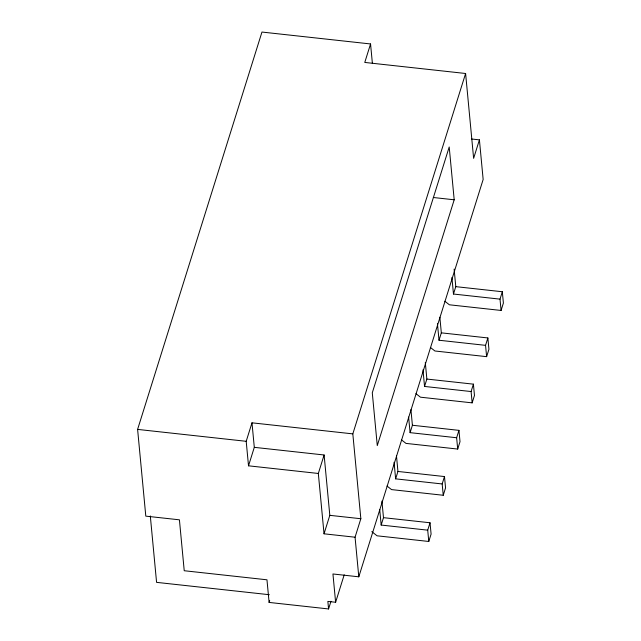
<?xml version="1.0" encoding="UTF-8"?>
<svg xmlns="http://www.w3.org/2000/svg" width="641" height="641" viewBox="0 0 641 641"><rect width="100%" height="100%" fill="white"/><g stroke="black" fill="none" stroke-linecap="round" stroke-linejoin="round"><path stroke-width="0.96" d="M330.964 601.306L328.577 608.95L269.108 602.428L266.968 579.801L184.231 570.73L179.416 519.819L145.803 516.141L137.607 429.398L261.961 32.05L370.554 43.957L372.405 63.563M355.058 537.214L324.034 533.809L318.329 473.467L248.516 465.815L246.2 441.304L251.985 422.82L352.822 433.877L360.843 518.729L355.058 537.214L358.8 576.812L332.943 573.975L335.62 602.26L327.863 601.41L328.577 608.95M370.554 43.957L364.769 62.433L465.606 73.491L473.627 158.343L479.412 139.858L471.656 139.009M248.516 465.815L254.301 447.338L251.985 422.82M269.108 602.428L269.685 600.585M318.329 473.467L324.114 454.99L254.301 447.338M352.822 433.877L465.606 73.491M324.034 533.809L329.811 515.332L324.114 454.99M454.197 199.792L377.277 445.599L372.285 392.805L449.205 146.997L454.197 199.792L433.356 197.508M335.62 602.26L344.201 574.825M358.8 576.812L483.154 179.456L479.412 139.858M371.796 531.661L377.068 535.804L428.781 541.469L427.715 530.155L381.171 525.059L383.486 517.664L381.916 501.086M387.012 486.046L391.531 489.596L443.243 495.269L442.17 483.955L395.633 478.851L397.949 471.455L396.475 455.855M401.466 439.846L405.993 443.396L457.706 449.061L456.632 437.747L410.096 432.651L412.403 425.255L410.929 409.647M415.929 393.646L420.448 397.188L472.161 402.86L471.095 391.547L424.55 386.443L426.866 379.055L425.295 362.469M430.391 347.438L434.91 350.988L486.623 356.66L485.549 345.347L439.013 340.243L441.328 332.847L439.854 317.247M444.846 301.238L449.373 304.787L501.078 310.452L500.012 299.139L453.475 294.035L455.783 286.647L454.124 269.092M427.715 530.155L430.023 522.768L383.486 517.664M442.17 483.955L444.485 476.559L397.949 471.455M456.632 437.747L458.948 430.359L412.403 425.255M471.095 391.547L473.403 384.151L426.866 379.055M485.549 345.347L487.865 337.951L441.328 332.847M500.012 299.139L502.328 291.743L455.783 286.647M428.781 541.469L431.097 534.081L430.023 522.768M443.243 495.269L445.559 487.873L444.485 476.559M457.706 449.061L460.014 441.673L458.948 430.359M472.161 402.86L474.476 395.465L473.403 384.151M486.623 356.66L488.939 349.265L487.865 337.951M501.078 310.452L503.393 303.057L502.328 291.743M137.607 429.398L246.2 441.304M329.811 515.332L360.843 518.729M269.356 594.72L156.58 582.357L150.306 515.949M451.905 277.457L453.475 294.035M437.442 323.665L439.013 340.243M422.988 369.865L424.55 386.443M408.613 417.043L410.096 432.651M394.063 462.273L395.633 478.851M379.696 509.451L381.171 525.059"/></g></svg>
